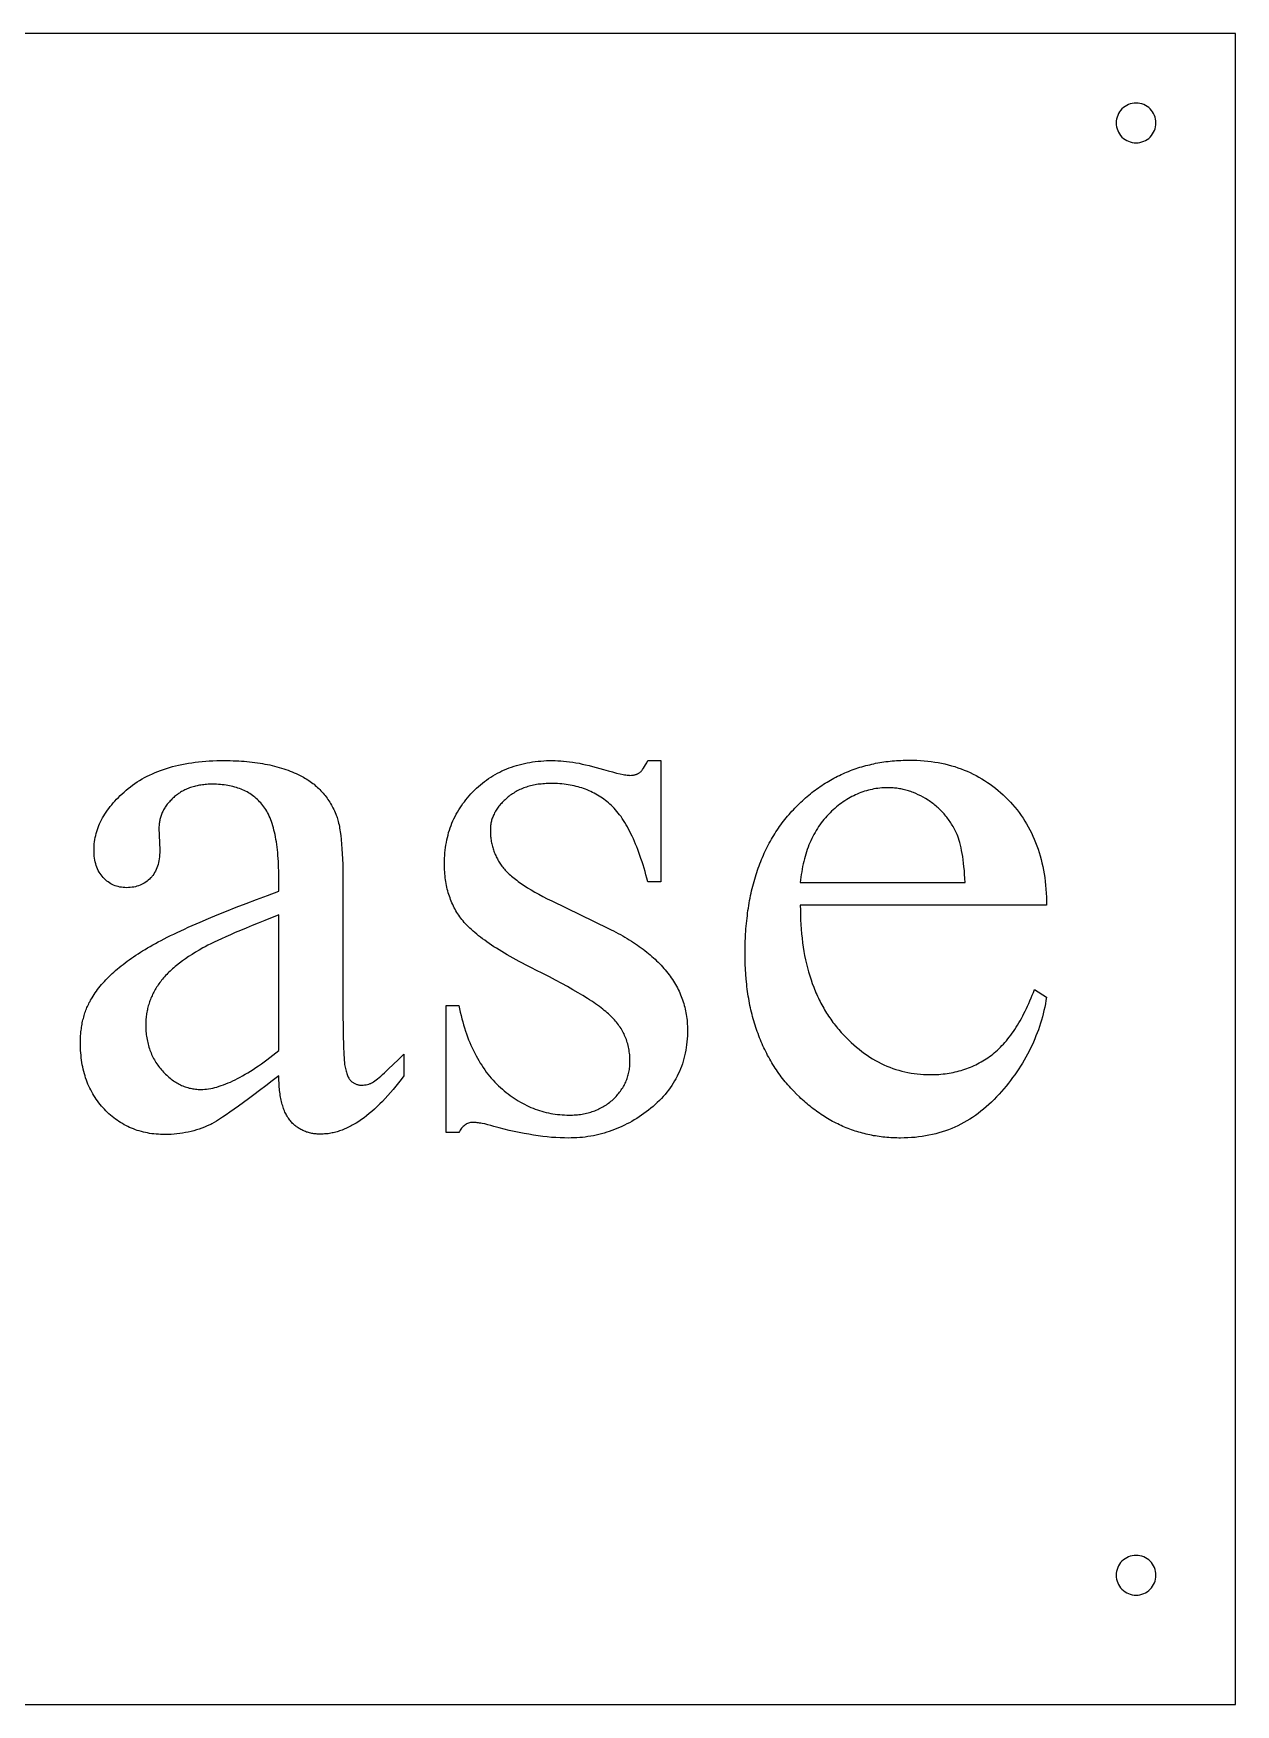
# Model space of a CAD drawing. Extents: x 0 to 152, y -19 to 71.
# Drawn here: x 80.9 to 96, y 0 to 21 of the extents above; entities that cross this region are included whole.
import ezdxf

# ---------------------------------------------------------------- set-up
doc = ezdxf.new("R2010")
doc.units = 0
doc.layers.get('0').update_dxf_attribs({"linetype": 'CONTINUOUS'})

msp = doc.modelspace()

# ---------------------------------------------------------------- linework, layer by layer
for points in [[(96, 21), (72.25, 21), (72.25, 0), (96, 0)], [(83.981, 7.901), (83.897, 7.836), (83.817, 7.775), (83.741, 7.717), (83.669, 7.663), (83.6, 7.612), (83.536, 7.565), (83.476, 7.521), (83.42, 7.481), (83.368, 7.444), (83.32, 7.411), (83.276, 7.381), (83.236, 7.355), (83.2, 7.332), (83.168, 7.313), (83.14, 7.297), (83.128, 7.291), (83.116, 7.285), (83.083, 7.271), (83.05, 7.257), (83.016, 7.244), (82.982, 7.232), (82.948, 7.221), (82.913, 7.211), (82.879, 7.202), (82.844, 7.194), (82.809, 7.187), (82.773, 7.18), (82.737, 7.175), (82.701, 7.171), (82.665, 7.167), (82.628, 7.165), (82.591, 7.164), (82.554, 7.163), (82.525, 7.163), (82.497, 7.164), (82.469, 7.166), (82.441, 7.168), (82.413, 7.171), (82.386, 7.174), (82.359, 7.178), (82.332, 7.183), (82.306, 7.188), (82.28, 7.194), (82.255, 7.201), (82.229, 7.208), (82.204, 7.216), (82.18, 7.224), (82.155, 7.233), (82.131, 7.243), (82.107, 7.253), (82.084, 7.264), (82.061, 7.275), (82.038, 7.287), (82.016, 7.3), (81.993, 7.313), (81.972, 7.327), (81.95, 7.342), (81.929, 7.357), (81.908, 7.373), (81.888, 7.389), (81.867, 7.406), (81.847, 7.424), (81.828, 7.442), (81.809, 7.461), (81.79, 7.481), (81.771, 7.501), (81.753, 7.521), (81.736, 7.542), (81.719, 7.563), (81.703, 7.585), (81.688, 7.607), (81.673, 7.629), (81.658, 7.652), (81.644, 7.675), (81.631, 7.699), (81.619, 7.723), (81.607, 7.747), (81.595, 7.772), (81.584, 7.797), (81.574, 7.822), (81.564, 7.848), (81.555, 7.875), (81.547, 7.901), (81.539, 7.928), (81.531, 7.956), (81.525, 7.984), (81.519, 8.012), (81.513, 8.041), (81.508, 8.07), (81.504, 8.099), (81.5, 8.129), (81.497, 8.159), (81.494, 8.19), (81.492, 8.221), (81.49, 8.252), (81.49, 8.284), (81.489, 8.316), (81.49, 8.357), (81.492, 8.397), (81.494, 8.436), (81.496, 8.455), (81.498, 8.474), (81.501, 8.493), (81.504, 8.512), (81.507, 8.531), (81.51, 8.549), (81.513, 8.568), (81.517, 8.586), (81.521, 8.604), (81.526, 8.621), (81.531, 8.639), (81.536, 8.657), (81.541, 8.674), (81.546, 8.691), (81.552, 8.708), (81.559, 8.725), (81.565, 8.741), (81.572, 8.758), (81.579, 8.774), (81.586, 8.79), (81.594, 8.806), (81.601, 8.822), (81.61, 8.837), (81.618, 8.853), (81.627, 8.868), (81.636, 8.883), (81.649, 8.904), (81.662, 8.924), (81.676, 8.945), (81.69, 8.965), (81.706, 8.986), (81.721, 9.006), (81.738, 9.026), (81.754, 9.047), (81.772, 9.067), (81.79, 9.087), (81.808, 9.107), (81.828, 9.127), (81.847, 9.146), (81.868, 9.166), (81.889, 9.186), (81.91, 9.205), (81.932, 9.225), (81.955, 9.244), (81.978, 9.264), (82.002, 9.283), (82.026, 9.302), (82.051, 9.321), (82.076, 9.34), (82.103, 9.359), (82.129, 9.378), (82.156, 9.397), (82.184, 9.416), (82.213, 9.434), (82.242, 9.453), (82.271, 9.471), (82.301, 9.49), (82.332, 9.508), (82.364, 9.527), (82.397, 9.545), (82.431, 9.564), (82.466, 9.583), (82.503, 9.603), (82.541, 9.623), (82.58, 9.643), (82.621, 9.663), (82.663, 9.683), (82.706, 9.704), (82.751, 9.725), (82.796, 9.746), (82.843, 9.767), (82.892, 9.789), (82.992, 9.833), (83.098, 9.878), (83.209, 9.924), (83.324, 9.971), (83.445, 10.019), (83.572, 10.068), (83.703, 10.118), (83.839, 10.169), (83.981, 10.222), (83.981, 10.397), (83.981, 10.439), (83.98, 10.479), (83.979, 10.519), (83.978, 10.558), (83.976, 10.596), (83.973, 10.634), (83.971, 10.67), (83.968, 10.706), (83.964, 10.741), (83.96, 10.775), (83.956, 10.808), (83.951, 10.84), (83.946, 10.872), (83.94, 10.903), (83.934, 10.933), (83.928, 10.962), (83.921, 10.99), (83.914, 11.017), (83.906, 11.044), (83.898, 11.07), (83.889, 11.095), (83.88, 11.119), (83.871, 11.143), (83.861, 11.165), (83.851, 11.187), (83.841, 11.208), (83.83, 11.228), (83.818, 11.247), (83.806, 11.265), (83.794, 11.283), (83.781, 11.3), (83.768, 11.316), (83.755, 11.331), (83.741, 11.346), (83.727, 11.36), (83.712, 11.374), (83.697, 11.388), (83.682, 11.401), (83.666, 11.413), (83.65, 11.425), (83.634, 11.436), (83.617, 11.447), (83.599, 11.458), (83.582, 11.468), (83.564, 11.477), (83.545, 11.486), (83.527, 11.495), (83.508, 11.503), (83.488, 11.51), (83.468, 11.517), (83.448, 11.524), (83.427, 11.53), (83.406, 11.536), (83.385, 11.541), (83.363, 11.545), (83.341, 11.549), (83.319, 11.553), (83.296, 11.556), (83.272, 11.559), (83.249, 11.561), (83.225, 11.563), (83.2, 11.564), (83.175, 11.565), (83.15, 11.565), (83.131, 11.565), (83.112, 11.564), (83.094, 11.564), (83.075, 11.562), (83.057, 11.561), (83.039, 11.559), (83.022, 11.557), (83.004, 11.555), (82.987, 11.552), (82.97, 11.549), (82.954, 11.545), (82.937, 11.542), (82.921, 11.538), (82.905, 11.533), (82.89, 11.529), (82.874, 11.524), (82.859, 11.518), (82.844, 11.512), (82.83, 11.506), (82.815, 11.5), (82.801, 11.494), (82.787, 11.487), (82.773, 11.479), (82.76, 11.472), (82.747, 11.464), (82.734, 11.455), (82.721, 11.447), (82.709, 11.438), (82.697, 11.429), (82.685, 11.419), (82.673, 11.409), (82.662, 11.399), (82.65, 11.389), (82.639, 11.378), (82.629, 11.367), (82.618, 11.357), (82.608, 11.346), (82.599, 11.335), (82.589, 11.324), (82.581, 11.313), (82.572, 11.302), (82.564, 11.29), (82.556, 11.279), (82.549, 11.267), (82.542, 11.256), (82.535, 11.244), (82.529, 11.232), (82.523, 11.221), (82.517, 11.209), (82.512, 11.197), (82.507, 11.184), (82.502, 11.172), (82.498, 11.16), (82.494, 11.147), (82.491, 11.135), (82.488, 11.122), (82.485, 11.11), (82.483, 11.097), (82.481, 11.084), (82.479, 11.071), (82.478, 11.058), (82.477, 11.045), (82.476, 11.031), (82.476, 11.018), (82.486, 10.735), (82.485, 10.707), (82.484, 10.68), (82.482, 10.654), (82.479, 10.629), (82.475, 10.604), (82.47, 10.58), (82.464, 10.558), (82.457, 10.535), (82.45, 10.514), (82.441, 10.494), (82.432, 10.474), (82.421, 10.455), (82.41, 10.437), (82.398, 10.42), (82.392, 10.411), (82.385, 10.403), (82.378, 10.395), (82.371, 10.388), (82.356, 10.373), (82.341, 10.359), (82.326, 10.346), (82.309, 10.334), (82.292, 10.323), (82.275, 10.313), (82.257, 10.304), (82.239, 10.296), (82.22, 10.289), (82.2, 10.283), (82.18, 10.277), (82.159, 10.273), (82.138, 10.27), (82.116, 10.267), (82.094, 10.266), (82.071, 10.265), (82.048, 10.266), (82.026, 10.267), (82.005, 10.27), (81.984, 10.273), (81.964, 10.278), (81.944, 10.283), (81.925, 10.29), (81.906, 10.297), (81.888, 10.306), (81.87, 10.315), (81.853, 10.326), (81.837, 10.337), (81.82, 10.349), (81.805, 10.363), (81.79, 10.377), (81.775, 10.393), (81.761, 10.409), (81.748, 10.426), (81.736, 10.443), (81.725, 10.462), (81.714, 10.481), (81.705, 10.501), (81.697, 10.521), (81.689, 10.543), (81.682, 10.565), (81.676, 10.588), (81.671, 10.611), (81.667, 10.635), (81.664, 10.66), (81.662, 10.686), (81.661, 10.712), (81.66, 10.739), (81.661, 10.766), (81.662, 10.792), (81.664, 10.818), (81.667, 10.843), (81.671, 10.869), (81.675, 10.895), (81.681, 10.92), (81.687, 10.945), (81.694, 10.97), (81.702, 10.995), (81.711, 11.02), (81.721, 11.045), (81.731, 11.069), (81.743, 11.094), (81.755, 11.118), (81.768, 11.142), (81.782, 11.167), (81.796, 11.19), (81.812, 11.214), (81.828, 11.238), (81.845, 11.261), (81.863, 11.285), (81.882, 11.308), (81.902, 11.331), (81.923, 11.354), (81.944, 11.377), (81.966, 11.4), (81.989, 11.422), (82.013, 11.445), (82.038, 11.467), (82.064, 11.489), (82.09, 11.511), (82.117, 11.533), (82.145, 11.554), (82.174, 11.574), (82.203, 11.594), (82.233, 11.613), (82.264, 11.631), (82.295, 11.648), (82.327, 11.665), (82.359, 11.681), (82.393, 11.697), (82.427, 11.712), (82.461, 11.726), (82.497, 11.739), (82.533, 11.752), (82.569, 11.764), (82.607, 11.775), (82.645, 11.786), (82.684, 11.796), (82.723, 11.805), (82.763, 11.814), (82.804, 11.822), (82.845, 11.829), (82.887, 11.835), (82.93, 11.841), (82.974, 11.846), (83.018, 11.851), (83.063, 11.854), (83.108, 11.858), (83.154, 11.86), (83.201, 11.862), (83.249, 11.863), (83.297, 11.863), (83.334, 11.863), (83.371, 11.862), (83.407, 11.861), (83.443, 11.86), (83.478, 11.858), (83.513, 11.856), (83.547, 11.853), (83.581, 11.851), (83.615, 11.847), (83.648, 11.844), (83.681, 11.839), (83.714, 11.835), (83.746, 11.83), (83.777, 11.825), (83.808, 11.819), (83.839, 11.813), (83.87, 11.807), (83.899, 11.8), (83.929, 11.792), (83.958, 11.785), (83.987, 11.777), (84.015, 11.768), (84.043, 11.76), (84.07, 11.75), (84.097, 11.741), (84.124, 11.731), (84.15, 11.72), (84.175, 11.71), (84.201, 11.699), (84.226, 11.687), (84.25, 11.675), (84.274, 11.663), (84.292, 11.653), (84.309, 11.643), (84.327, 11.633), (84.344, 11.622), (84.36, 11.611), (84.377, 11.6), (84.393, 11.588), (84.409, 11.576), (84.424, 11.564), (84.439, 11.551), (84.454, 11.538), (84.469, 11.525), (84.483, 11.511), (84.497, 11.498), (84.511, 11.483), (84.524, 11.469), (84.538, 11.454), (84.55, 11.438), (84.563, 11.423), (84.575, 11.407), (84.587, 11.39), (84.599, 11.374), (84.61, 11.357), (84.621, 11.339), (84.632, 11.322), (84.642, 11.304), (84.653, 11.285), (84.662, 11.267), (84.672, 11.248), (84.681, 11.229), (84.69, 11.209), (84.699, 11.189), (84.704, 11.175), (84.71, 11.161), (84.715, 11.146), (84.72, 11.129), (84.724, 11.112), (84.729, 11.095), (84.733, 11.076), (84.738, 11.056), (84.742, 11.036), (84.745, 11.015), (84.749, 10.992), (84.753, 10.969), (84.759, 10.921), (84.765, 10.869), (84.77, 10.813), (84.775, 10.755), (84.778, 10.692), (84.781, 10.626), (84.784, 10.557), (84.786, 10.485), (84.787, 10.409), (84.787, 10.329), (84.787, 8.81), (84.787, 8.657), (84.789, 8.521), (84.79, 8.399), (84.793, 8.294), (84.795, 8.246), (84.797, 8.203), (84.799, 8.164), (84.801, 8.129), (84.803, 8.097), (84.806, 8.069), (84.808, 8.045), (84.811, 8.025), (84.815, 8.008), (84.818, 7.991), (84.822, 7.975), (84.826, 7.959), (84.83, 7.945), (84.834, 7.931), (84.839, 7.918), (84.844, 7.905), (84.849, 7.893), (84.854, 7.883), (84.86, 7.872), (84.866, 7.863), (84.872, 7.854), (84.878, 7.846), (84.885, 7.839), (84.892, 7.832), (84.899, 7.827), (84.906, 7.821), (84.914, 7.816), (84.921, 7.811), (84.929, 7.807), (84.937, 7.803), (84.944, 7.799), (84.952, 7.796), (84.961, 7.793), (84.969, 7.79), (84.977, 7.788), (84.986, 7.787), (84.995, 7.785), (85.003, 7.784), (85.012, 7.784), (85.022, 7.784), (85.041, 7.784), (85.059, 7.786), (85.077, 7.788), (85.095, 7.792), (85.112, 7.797), (85.12, 7.8), (85.128, 7.803), (85.136, 7.806), (85.143, 7.81), (85.151, 7.814), (85.158, 7.818), (85.172, 7.827), (85.187, 7.837), (85.203, 7.85), (85.222, 7.864), (85.241, 7.88), (85.262, 7.898), (85.285, 7.917), (85.309, 7.939), (85.334, 7.962), (85.361, 7.987), (85.419, 8.042), (85.484, 8.105), (85.554, 8.174), (85.554, 7.901), (85.52, 7.856), (85.486, 7.812), (85.452, 7.77), (85.418, 7.729), (85.384, 7.69), (85.351, 7.652), (85.317, 7.615), (85.283, 7.58), (85.25, 7.547), (85.217, 7.514), (85.184, 7.484), (85.151, 7.454), (85.118, 7.426), (85.085, 7.4), (85.052, 7.375), (85.019, 7.351), (84.986, 7.329), (84.954, 7.308), (84.921, 7.289), (84.905, 7.28), (84.889, 7.271), (84.873, 7.263), (84.857, 7.255), (84.841, 7.247), (84.825, 7.24), (84.809, 7.233), (84.793, 7.226), (84.777, 7.22), (84.761, 7.214), (84.745, 7.208), (84.729, 7.203), (84.713, 7.198), (84.697, 7.194), (84.681, 7.19), (84.665, 7.186), (84.65, 7.183), (84.634, 7.179), (84.618, 7.177), (84.602, 7.174), (84.587, 7.173), (84.571, 7.171), (84.555, 7.17), (84.54, 7.169), (84.524, 7.168), (84.509, 7.168), (84.494, 7.168), (84.479, 7.169), (84.464, 7.169), (84.45, 7.171), (84.436, 7.172), (84.422, 7.174), (84.408, 7.176), (84.395, 7.178), (84.382, 7.181), (84.368, 7.184), (84.355, 7.188), (84.343, 7.191), (84.33, 7.195), (84.318, 7.2), (84.306, 7.205), (84.294, 7.21), (84.282, 7.215), (84.27, 7.221), (84.259, 7.227), (84.247, 7.233), (84.236, 7.24), (84.226, 7.247), (84.215, 7.254), (84.204, 7.261), (84.194, 7.269), (84.184, 7.278), (84.174, 7.286), (84.164, 7.295), (84.155, 7.304), (84.146, 7.314), (84.136, 7.324), (84.127, 7.334), (84.119, 7.345), (84.11, 7.356), (84.102, 7.367), (84.094, 7.379), (84.087, 7.392), (84.079, 7.405), (84.072, 7.418), (84.065, 7.432), (84.059, 7.446), (84.052, 7.461), (84.046, 7.476), (84.04, 7.492), (84.035, 7.508), (84.03, 7.524), (84.025, 7.541), (84.02, 7.559), (84.016, 7.577), (84.011, 7.595), (84.007, 7.614), (84.004, 7.633), (84, 7.653), (83.997, 7.673), (83.994, 7.694), (83.992, 7.715), (83.99, 7.737), (83.988, 7.759), (83.984, 7.804), (83.982, 7.852)], [(88.779, 11.863), (88.779, 10.339), (88.617, 10.339), (88.606, 10.383), (88.594, 10.427), (88.582, 10.469), (88.569, 10.511), (88.557, 10.552), (88.544, 10.592), (88.531, 10.631), (88.518, 10.669), (88.505, 10.706), (88.491, 10.743), (88.477, 10.778), (88.463, 10.813), (88.449, 10.847), (88.435, 10.879), (88.42, 10.911), (88.405, 10.942), (88.39, 10.972), (88.375, 11.001), (88.36, 11.03), (88.344, 11.057), (88.328, 11.084), (88.312, 11.109), (88.296, 11.134), (88.28, 11.158), (88.263, 11.181), (88.246, 11.203), (88.229, 11.224), (88.212, 11.244), (88.195, 11.263), (88.177, 11.282), (88.159, 11.299), (88.141, 11.316), (88.123, 11.332), (88.104, 11.347), (88.085, 11.362), (88.066, 11.377), (88.046, 11.39), (88.026, 11.404), (88.006, 11.417), (87.986, 11.429), (87.965, 11.441), (87.944, 11.452), (87.922, 11.463), (87.901, 11.474), (87.879, 11.484), (87.856, 11.493), (87.834, 11.502), (87.811, 11.51), (87.787, 11.518), (87.764, 11.525), (87.74, 11.532), (87.716, 11.538), (87.691, 11.544), (87.666, 11.55), (87.641, 11.554), (87.616, 11.559), (87.59, 11.562), (87.564, 11.566), (87.537, 11.569), (87.511, 11.571), (87.484, 11.573), (87.456, 11.574), (87.429, 11.575), (87.401, 11.575), (87.38, 11.575), (87.359, 11.574), (87.338, 11.573), (87.317, 11.572), (87.297, 11.57), (87.277, 11.568), (87.257, 11.566), (87.238, 11.564), (87.219, 11.561), (87.2, 11.557), (87.181, 11.553), (87.163, 11.549), (87.145, 11.545), (87.127, 11.54), (87.109, 11.535), (87.092, 11.53), (87.075, 11.524), (87.058, 11.518), (87.041, 11.511), (87.025, 11.504), (87.009, 11.497), (86.993, 11.489), (86.977, 11.481), (86.962, 11.473), (86.947, 11.464), (86.932, 11.455), (86.918, 11.446), (86.903, 11.436), (86.889, 11.426), (86.875, 11.416), (86.862, 11.405), (86.849, 11.394), (86.836, 11.383), (86.823, 11.371), (86.811, 11.36), (86.799, 11.348), (86.788, 11.337), (86.777, 11.325), (86.767, 11.313), (86.757, 11.301), (86.747, 11.289), (86.738, 11.277), (86.729, 11.265), (86.721, 11.253), (86.713, 11.241), (86.705, 11.228), (86.698, 11.216), (86.691, 11.204), (86.685, 11.191), (86.679, 11.178), (86.673, 11.166), (86.668, 11.153), (86.663, 11.14), (86.659, 11.127), (86.655, 11.114), (86.652, 11.101), (86.649, 11.088), (86.646, 11.075), (86.644, 11.061), (86.642, 11.048), (86.64, 11.034), (86.639, 11.021), (86.639, 11.007), (86.639, 10.993), (86.639, 10.976), (86.639, 10.96), (86.64, 10.943), (86.641, 10.926), (86.642, 10.91), (86.644, 10.894), (86.646, 10.877), (86.648, 10.862), (86.651, 10.846), (86.654, 10.83), (86.657, 10.815), (86.661, 10.799), (86.664, 10.784), (86.669, 10.769), (86.673, 10.754), (86.678, 10.739), (86.683, 10.725), (86.688, 10.71), (86.694, 10.696), (86.7, 10.682), (86.706, 10.668), (86.713, 10.654), (86.719, 10.641), (86.727, 10.627), (86.734, 10.614), (86.742, 10.6), (86.75, 10.587), (86.758, 10.575), (86.767, 10.562), (86.776, 10.549), (86.785, 10.537), (86.795, 10.524), (86.805, 10.512), (86.815, 10.499), (86.826, 10.487), (86.838, 10.474), (86.85, 10.461), (86.863, 10.448), (86.876, 10.436), (86.89, 10.423), (86.905, 10.41), (86.92, 10.397), (86.936, 10.384), (86.953, 10.371), (86.97, 10.358), (86.987, 10.344), (87.006, 10.331), (87.025, 10.318), (87.044, 10.305), (87.064, 10.291), (87.106, 10.265), (87.151, 10.237), (87.198, 10.21), (87.247, 10.183), (87.299, 10.155), (87.354, 10.127), (87.411, 10.099), (88.124, 9.753), (88.155, 9.737), (88.185, 9.722), (88.215, 9.706), (88.244, 9.691), (88.273, 9.675), (88.301, 9.659), (88.329, 9.643), (88.356, 9.627), (88.383, 9.61), (88.41, 9.594), (88.435, 9.577), (88.461, 9.56), (88.486, 9.543), (88.51, 9.526), (88.534, 9.509), (88.558, 9.491), (88.581, 9.474), (88.603, 9.456), (88.625, 9.438), (88.647, 9.42), (88.668, 9.402), (88.688, 9.384), (88.709, 9.365), (88.728, 9.346), (88.747, 9.328), (88.766, 9.309), (88.784, 9.29), (88.802, 9.27), (88.819, 9.251), (88.836, 9.231), (88.852, 9.212), (88.868, 9.192), (88.883, 9.172), (88.898, 9.152), (88.912, 9.131), (88.926, 9.111), (88.939, 9.09), (88.952, 9.07), (88.964, 9.049), (88.976, 9.028), (88.988, 9.006), (88.998, 8.985), (89.009, 8.964), (89.019, 8.942), (89.028, 8.92), (89.037, 8.898), (89.046, 8.876), (89.054, 8.854), (89.061, 8.831), (89.068, 8.809), (89.075, 8.786), (89.081, 8.763), (89.086, 8.74), (89.091, 8.717), (89.096, 8.694), (89.1, 8.67), (89.104, 8.647), (89.107, 8.623), (89.11, 8.599), (89.112, 8.575), (89.113, 8.551), (89.115, 8.527), (89.115, 8.502), (89.116, 8.477), (89.115, 8.439), (89.114, 8.402), (89.112, 8.365), (89.108, 8.328), (89.104, 8.292), (89.099, 8.257), (89.094, 8.222), (89.087, 8.187), (89.079, 8.153), (89.071, 8.119), (89.061, 8.086), (89.051, 8.053), (89.039, 8.02), (89.027, 7.988), (89.014, 7.957), (89, 7.926), (88.985, 7.895), (88.97, 7.865), (88.953, 7.836), (88.935, 7.807), (88.917, 7.778), (88.897, 7.75), (88.877, 7.722), (88.856, 7.695), (88.834, 7.668), (88.811, 7.641), (88.787, 7.616), (88.762, 7.59), (88.736, 7.565), (88.71, 7.541), (88.682, 7.517), (88.654, 7.493), (88.625, 7.47), (88.596, 7.448), (88.566, 7.426), (88.537, 7.405), (88.507, 7.385), (88.477, 7.366), (88.447, 7.347), (88.416, 7.329), (88.386, 7.312), (88.355, 7.296), (88.324, 7.28), (88.292, 7.265), (88.261, 7.251), (88.229, 7.237), (88.197, 7.225), (88.165, 7.213), (88.132, 7.201), (88.1, 7.191), (88.067, 7.181), (88.034, 7.172), (88.001, 7.163), (87.967, 7.156), (87.933, 7.149), (87.9, 7.143), (87.865, 7.137), (87.831, 7.132), (87.797, 7.128), (87.762, 7.125), (87.727, 7.122), (87.692, 7.121), (87.656, 7.12), (87.621, 7.119), (87.569, 7.12), (87.516, 7.121), (87.463, 7.124), (87.408, 7.128), (87.353, 7.133), (87.296, 7.14), (87.239, 7.147), (87.181, 7.156), (87.122, 7.166), (87.062, 7.176), (87.001, 7.188), (86.939, 7.202), (86.876, 7.216), (86.813, 7.231), (86.748, 7.248), (86.683, 7.266), (86.643, 7.277), (86.606, 7.287), (86.57, 7.296), (86.536, 7.302), (86.52, 7.305), (86.504, 7.308), (86.489, 7.31), (86.474, 7.312), (86.459, 7.313), (86.445, 7.314), (86.432, 7.314), (86.419, 7.315), (86.405, 7.314), (86.391, 7.313), (86.378, 7.31), (86.366, 7.307), (86.353, 7.302), (86.341, 7.297), (86.33, 7.29), (86.319, 7.283), (86.308, 7.274), (86.297, 7.265), (86.287, 7.255), (86.278, 7.243), (86.268, 7.231), (86.26, 7.217), (86.251, 7.203), (86.243, 7.188), (86.082, 7.188), (86.082, 8.785), (86.243, 8.785), (86.252, 8.743), (86.261, 8.701), (86.271, 8.66), (86.281, 8.619), (86.292, 8.58), (86.303, 8.541), (86.315, 8.502), (86.327, 8.464), (86.34, 8.427), (86.353, 8.391), (86.366, 8.355), (86.381, 8.32), (86.395, 8.285), (86.41, 8.251), (86.426, 8.218), (86.442, 8.185), (86.459, 8.154), (86.476, 8.122), (86.493, 8.092), (86.511, 8.062), (86.53, 8.033), (86.549, 8.004), (86.568, 7.976), (86.588, 7.949), (86.609, 7.922), (86.63, 7.896), (86.651, 7.871), (86.673, 7.846), (86.695, 7.822), (86.718, 7.799), (86.742, 7.776), (86.766, 7.754), (86.79, 7.733), (86.814, 7.712), (86.839, 7.692), (86.864, 7.673), (86.889, 7.654), (86.914, 7.636), (86.939, 7.619), (86.964, 7.603), (86.99, 7.587), (87.016, 7.571), (87.042, 7.557), (87.068, 7.543), (87.095, 7.53), (87.121, 7.517), (87.148, 7.505), (87.175, 7.494), (87.202, 7.484), (87.229, 7.474), (87.257, 7.465), (87.284, 7.456), (87.312, 7.448), (87.34, 7.441), (87.368, 7.435), (87.397, 7.429), (87.425, 7.424), (87.454, 7.42), (87.483, 7.416), (87.512, 7.413), (87.541, 7.41), (87.571, 7.409), (87.601, 7.408), (87.63, 7.407), (87.651, 7.408), (87.672, 7.408), (87.693, 7.409), (87.713, 7.411), (87.733, 7.412), (87.752, 7.414), (87.772, 7.417), (87.791, 7.42), (87.81, 7.423), (87.829, 7.427), (87.847, 7.431), (87.866, 7.435), (87.884, 7.44), (87.902, 7.445), (87.919, 7.451), (87.936, 7.457), (87.953, 7.463), (87.97, 7.47), (87.987, 7.477), (88.003, 7.485), (88.019, 7.493), (88.035, 7.501), (88.051, 7.51), (88.066, 7.519), (88.081, 7.528), (88.096, 7.538), (88.111, 7.548), (88.125, 7.559), (88.139, 7.57), (88.153, 7.581), (88.167, 7.593), (88.18, 7.605), (88.193, 7.618), (88.206, 7.63), (88.218, 7.643), (88.23, 7.656), (88.241, 7.669), (88.252, 7.682), (88.263, 7.696), (88.273, 7.709), (88.283, 7.723), (88.292, 7.737), (88.301, 7.751), (88.31, 7.765), (88.318, 7.779), (88.325, 7.794), (88.333, 7.809), (88.339, 7.823), (88.346, 7.838), (88.352, 7.853), (88.357, 7.869), (88.363, 7.884), (88.367, 7.9), (88.372, 7.915), (88.376, 7.931), (88.379, 7.947), (88.382, 7.964), (88.385, 7.98), (88.387, 7.997), (88.389, 8.013), (88.391, 8.03), (88.392, 8.047), (88.392, 8.064), (88.393, 8.082), (88.392, 8.103), (88.392, 8.123), (88.39, 8.144), (88.389, 8.164), (88.387, 8.184), (88.384, 8.204), (88.381, 8.224), (88.378, 8.243), (88.374, 8.263), (88.369, 8.282), (88.365, 8.301), (88.359, 8.319), (88.353, 8.338), (88.347, 8.356), (88.34, 8.374), (88.333, 8.392), (88.326, 8.409), (88.318, 8.427), (88.309, 8.444), (88.3, 8.461), (88.291, 8.478), (88.281, 8.494), (88.27, 8.511), (88.259, 8.527), (88.248, 8.543), (88.236, 8.558), (88.224, 8.574), (88.211, 8.589), (88.198, 8.604), (88.184, 8.619), (88.17, 8.634), (88.156, 8.648), (88.14, 8.663), (88.124, 8.678), (88.107, 8.692), (88.089, 8.708), (88.07, 8.723), (88.05, 8.739), (88.029, 8.755), (88.008, 8.771), (87.985, 8.787), (87.961, 8.804), (87.937, 8.821), (87.912, 8.838), (87.885, 8.855), (87.858, 8.873), (87.801, 8.909), (87.74, 8.945), (87.675, 8.983), (87.607, 9.022), (87.535, 9.062), (87.459, 9.102), (87.38, 9.144), (87.297, 9.186), (87.21, 9.23), (87.166, 9.252), (87.124, 9.273), (87.082, 9.295), (87.041, 9.317), (87.001, 9.338), (86.962, 9.359), (86.924, 9.38), (86.887, 9.401), (86.85, 9.422), (86.815, 9.443), (86.781, 9.464), (86.748, 9.484), (86.715, 9.504), (86.684, 9.524), (86.653, 9.544), (86.624, 9.564), (86.595, 9.584), (86.568, 9.604), (86.541, 9.623), (86.516, 9.643), (86.491, 9.662), (86.467, 9.681), (86.444, 9.7), (86.422, 9.719), (86.402, 9.738), (86.382, 9.756), (86.363, 9.775), (86.345, 9.793), (86.327, 9.811), (86.311, 9.829), (86.296, 9.847), (86.282, 9.865), (86.268, 9.882), (86.255, 9.9), (86.243, 9.918), (86.23, 9.937), (86.219, 9.955), (86.207, 9.974), (86.196, 9.994), (86.186, 10.013), (86.176, 10.033), (86.166, 10.053), (86.157, 10.074), (86.148, 10.094), (86.14, 10.115), (86.132, 10.137), (86.124, 10.158), (86.117, 10.18), (86.11, 10.202), (86.104, 10.225), (86.098, 10.247), (86.093, 10.27), (86.088, 10.293), (86.084, 10.317), (86.08, 10.341), (86.076, 10.365), (86.073, 10.389), (86.07, 10.414), (86.067, 10.439), (86.066, 10.464), (86.064, 10.49), (86.063, 10.516), (86.062, 10.542), (86.062, 10.568), (86.063, 10.603), (86.064, 10.637), (86.065, 10.67), (86.068, 10.704), (86.071, 10.737), (86.075, 10.769), (86.08, 10.801), (86.086, 10.833), (86.092, 10.865), (86.099, 10.896), (86.107, 10.927), (86.115, 10.957), (86.125, 10.987), (86.135, 11.017), (86.145, 11.046), (86.157, 11.075), (86.169, 11.104), (86.182, 11.132), (86.196, 11.16), (86.21, 11.188), (86.225, 11.215), (86.241, 11.242), (86.258, 11.269), (86.275, 11.295), (86.293, 11.321), (86.312, 11.346), (86.332, 11.371), (86.352, 11.396), (86.373, 11.421), (86.395, 11.445), (86.417, 11.468), (86.441, 11.492), (86.465, 11.515), (86.489, 11.537), (86.514, 11.558), (86.539, 11.579), (86.565, 11.599), (86.591, 11.618), (86.617, 11.636), (86.644, 11.654), (86.671, 11.671), (86.699, 11.688), (86.727, 11.703), (86.756, 11.718), (86.785, 11.732), (86.815, 11.746), (86.845, 11.758), (86.875, 11.77), (86.906, 11.781), (86.937, 11.792), (86.969, 11.802), (87.001, 11.811), (87.033, 11.819), (87.066, 11.827), (87.1, 11.834), (87.134, 11.84), (87.168, 11.845), (87.203, 11.85), (87.238, 11.854), (87.274, 11.857), (87.31, 11.86), (87.346, 11.862), (87.383, 11.863), (87.42, 11.863), (87.454, 11.863), (87.488, 11.861), (87.523, 11.859), (87.559, 11.856), (87.596, 11.852), (87.634, 11.847), (87.673, 11.842), (87.712, 11.835), (87.753, 11.828), (87.794, 11.819), (87.836, 11.81), (87.879, 11.8), (87.923, 11.789), (87.968, 11.777), (88.014, 11.764), (88.06, 11.751), (88.12, 11.734), (88.175, 11.719), (88.224, 11.706), (88.268, 11.696), (88.307, 11.688), (88.324, 11.685), (88.341, 11.682), (88.356, 11.68), (88.369, 11.679), (88.382, 11.678), (88.393, 11.677), (88.412, 11.678), (88.429, 11.68), (88.438, 11.681), (88.446, 11.682), (88.454, 11.684), (88.462, 11.686), (88.47, 11.688), (88.477, 11.691), (88.484, 11.694), (88.491, 11.697), (88.497, 11.7), (88.503, 11.704), (88.509, 11.707), (88.515, 11.712), (88.52, 11.716), (88.526, 11.721), (88.532, 11.727), (88.538, 11.734), (88.544, 11.741), (88.55, 11.749), (88.562, 11.767), (88.575, 11.787), (88.589, 11.81), (88.603, 11.835), (88.617, 11.863)], [(90.532, 10.046), (90.533, 9.984), (90.534, 9.923), (90.536, 9.863), (90.539, 9.803), (90.543, 9.745), (90.548, 9.687), (90.554, 9.63), (90.561, 9.574), (90.569, 9.519), (90.578, 9.465), (90.587, 9.411), (90.598, 9.359), (90.61, 9.307), (90.623, 9.256), (90.636, 9.206), (90.651, 9.156), (90.667, 9.108), (90.683, 9.06), (90.701, 9.014), (90.71, 8.991), (90.719, 8.968), (90.729, 8.945), (90.739, 8.923), (90.749, 8.9), (90.759, 8.878), (90.77, 8.857), (90.78, 8.835), (90.791, 8.814), (90.803, 8.792), (90.814, 8.772), (90.826, 8.751), (90.838, 8.73), (90.85, 8.71), (90.863, 8.69), (90.875, 8.67), (90.888, 8.65), (90.902, 8.631), (90.915, 8.611), (90.929, 8.592), (90.943, 8.573), (90.957, 8.555), (90.971, 8.536), (90.986, 8.518), (91.001, 8.5), (91.016, 8.482), (91.047, 8.447), (91.078, 8.414), (91.109, 8.381), (91.141, 8.349), (91.173, 8.319), (91.205, 8.29), (91.238, 8.261), (91.271, 8.234), (91.304, 8.208), (91.338, 8.183), (91.372, 8.16), (91.407, 8.137), (91.441, 8.115), (91.476, 8.095), (91.512, 8.075), (91.547, 8.057), (91.583, 8.04), (91.62, 8.024), (91.657, 8.009), (91.694, 7.995), (91.731, 7.982), (91.769, 7.971), (91.807, 7.96), (91.845, 7.951), (91.884, 7.943), (91.923, 7.935), (91.962, 7.929), (92.002, 7.924), (92.042, 7.921), (92.082, 7.918), (92.123, 7.916), (92.164, 7.916), (92.192, 7.916), (92.219, 7.916), (92.246, 7.918), (92.272, 7.919), (92.299, 7.921), (92.325, 7.924), (92.351, 7.927), (92.377, 7.931), (92.402, 7.935), (92.428, 7.939), (92.453, 7.944), (92.478, 7.95), (92.503, 7.955), (92.527, 7.962), (92.551, 7.969), (92.575, 7.976), (92.599, 7.984), (92.623, 7.992), (92.646, 8.001), (92.669, 8.01), (92.692, 8.02), (92.715, 8.03), (92.737, 8.04), (92.759, 8.052), (92.781, 8.063), (92.803, 8.075), (92.824, 8.088), (92.846, 8.101), (92.867, 8.114), (92.888, 8.128), (92.908, 8.142), (92.929, 8.157), (92.949, 8.173), (92.969, 8.189), (92.989, 8.206), (93.008, 8.223), (93.028, 8.241), (93.047, 8.26), (93.066, 8.28), (93.085, 8.3), (93.103, 8.321), (93.122, 8.342), (93.14, 8.364), (93.158, 8.387), (93.175, 8.411), (93.193, 8.435), (93.21, 8.46), (93.227, 8.485), (93.244, 8.512), (93.261, 8.538), (93.278, 8.566), (93.294, 8.594), (93.31, 8.623), (93.326, 8.653), (93.342, 8.683), (93.357, 8.714), (93.372, 8.745), (93.387, 8.778), (93.402, 8.811), (93.417, 8.844), (93.431, 8.879), (93.446, 8.914), (93.46, 8.949), (93.474, 8.985), (93.625, 8.888), (93.618, 8.846), (93.611, 8.805), (93.602, 8.763), (93.593, 8.722), (93.583, 8.682), (93.573, 8.641), (93.561, 8.601), (93.549, 8.561), (93.536, 8.521), (93.523, 8.481), (93.508, 8.442), (93.493, 8.403), (93.477, 8.364), (93.46, 8.325), (93.443, 8.287), (93.425, 8.248), (93.406, 8.21), (93.386, 8.173), (93.365, 8.135), (93.344, 8.098), (93.322, 8.061), (93.299, 8.024), (93.276, 7.987), (93.251, 7.951), (93.226, 7.915), (93.2, 7.879), (93.174, 7.843), (93.146, 7.808), (93.118, 7.773), (93.089, 7.738), (93.059, 7.703), (93.029, 7.669), (92.998, 7.635), (92.966, 7.602), (92.934, 7.571), (92.902, 7.54), (92.869, 7.51), (92.835, 7.482), (92.801, 7.455), (92.767, 7.428), (92.732, 7.403), (92.696, 7.379), (92.66, 7.356), (92.624, 7.334), (92.587, 7.313), (92.55, 7.293), (92.512, 7.274), (92.473, 7.257), (92.434, 7.24), (92.395, 7.224), (92.355, 7.21), (92.315, 7.196), (92.274, 7.184), (92.233, 7.173), (92.191, 7.163), (92.149, 7.154), (92.106, 7.145), (92.063, 7.139), (92.019, 7.133), (91.975, 7.128), (91.93, 7.124), (91.885, 7.121), (91.839, 7.12), (91.793, 7.119), (91.768, 7.119), (91.743, 7.12), (91.718, 7.121), (91.693, 7.122), (91.668, 7.123), (91.644, 7.125), (91.619, 7.127), (91.595, 7.129), (91.571, 7.132), (91.547, 7.135), (91.523, 7.138), (91.499, 7.141), (91.475, 7.145), (91.451, 7.149), (91.428, 7.154), (91.404, 7.158), (91.381, 7.163), (91.358, 7.169), (91.335, 7.175), (91.312, 7.18), (91.289, 7.187), (91.266, 7.193), (91.243, 7.2), (91.221, 7.207), (91.199, 7.215), (91.176, 7.223), (91.154, 7.231), (91.132, 7.239), (91.11, 7.248), (91.088, 7.257), (91.066, 7.266), (91.045, 7.276), (91.023, 7.286), (91.002, 7.296), (90.981, 7.307), (90.959, 7.318), (90.938, 7.329), (90.917, 7.341), (90.897, 7.352), (90.876, 7.364), (90.855, 7.377), (90.835, 7.39), (90.814, 7.403), (90.794, 7.416), (90.774, 7.43), (90.754, 7.444), (90.734, 7.458), (90.714, 7.472), (90.695, 7.487), (90.675, 7.502), (90.656, 7.518), (90.636, 7.534), (90.617, 7.55), (90.598, 7.566), (90.579, 7.583), (90.56, 7.6), (90.541, 7.617), (90.522, 7.635), (90.485, 7.671), (90.449, 7.708), (90.413, 7.747), (90.395, 7.767), (90.377, 7.787), (90.36, 7.807), (90.343, 7.827), (90.327, 7.848), (90.31, 7.868), (90.294, 7.889), (90.278, 7.911), (90.263, 7.932), (90.247, 7.954), (90.232, 7.976), (90.218, 7.998), (90.203, 8.02), (90.189, 8.042), (90.175, 8.065), (90.162, 8.088), (90.148, 8.111), (90.135, 8.134), (90.122, 8.158), (90.11, 8.182), (90.098, 8.206), (90.086, 8.23), (90.074, 8.254), (90.063, 8.279), (90.052, 8.303), (90.041, 8.328), (90.031, 8.354), (90.02, 8.379), (90.01, 8.405), (90.001, 8.431), (89.991, 8.457), (89.982, 8.483), (89.973, 8.509), (89.965, 8.536), (89.957, 8.563), (89.949, 8.59), (89.941, 8.617), (89.933, 8.645), (89.926, 8.673), (89.919, 8.701), (89.913, 8.729), (89.907, 8.757), (89.9, 8.786), (89.895, 8.815), (89.889, 8.844), (89.884, 8.873), (89.879, 8.902), (89.875, 8.932), (89.87, 8.962), (89.866, 8.992), (89.862, 9.022), (89.859, 9.053), (89.853, 9.114), (89.848, 9.177), (89.844, 9.24), (89.841, 9.304), (89.839, 9.369), (89.839, 9.435), (89.839, 9.506), (89.841, 9.576), (89.844, 9.646), (89.846, 9.68), (89.848, 9.714), (89.85, 9.748), (89.853, 9.781), (89.856, 9.815), (89.859, 9.848), (89.863, 9.881), (89.867, 9.913), (89.871, 9.945), (89.875, 9.977), (89.88, 10.009), (89.885, 10.041), (89.891, 10.072), (89.896, 10.103), (89.902, 10.134), (89.908, 10.165), (89.915, 10.195), (89.921, 10.225), (89.929, 10.255), (89.936, 10.284), (89.943, 10.314), (89.951, 10.343), (89.96, 10.372), (89.968, 10.4), (89.977, 10.429), (89.986, 10.457), (89.995, 10.484), (90.005, 10.512), (90.015, 10.539), (90.025, 10.567), (90.035, 10.593), (90.046, 10.62), (90.057, 10.646), (90.069, 10.673), (90.08, 10.698), (90.092, 10.724), (90.104, 10.749), (90.117, 10.775), (90.13, 10.799), (90.143, 10.824), (90.156, 10.849), (90.17, 10.873), (90.184, 10.897), (90.198, 10.92), (90.213, 10.944), (90.227, 10.967), (90.242, 10.99), (90.258, 11.012), (90.273, 11.035), (90.289, 11.057), (90.306, 11.079), (90.322, 11.101), (90.339, 11.122), (90.356, 11.143), (90.373, 11.164), (90.391, 11.185), (90.409, 11.205), (90.427, 11.226), (90.446, 11.245), (90.464, 11.265), (90.483, 11.284), (90.502, 11.303), (90.521, 11.322), (90.54, 11.34), (90.56, 11.358), (90.579, 11.376), (90.599, 11.393), (90.619, 11.411), (90.639, 11.427), (90.659, 11.444), (90.679, 11.46), (90.699, 11.476), (90.72, 11.491), (90.741, 11.507), (90.761, 11.521), (90.782, 11.536), (90.803, 11.55), (90.825, 11.564), (90.846, 11.578), (90.868, 11.591), (90.889, 11.604), (90.911, 11.617), (90.933, 11.629), (90.955, 11.641), (90.978, 11.653), (91, 11.665), (91.023, 11.676), (91.045, 11.687), (91.068, 11.697), (91.091, 11.707), (91.114, 11.717), (91.138, 11.727), (91.161, 11.736), (91.185, 11.745), (91.209, 11.754), (91.232, 11.762), (91.256, 11.77), (91.281, 11.778), (91.305, 11.785), (91.329, 11.792), (91.354, 11.799), (91.379, 11.805), (91.404, 11.811), (91.429, 11.817), (91.454, 11.823), (91.479, 11.828), (91.505, 11.833), (91.531, 11.837), (91.556, 11.841), (91.582, 11.845), (91.608, 11.849), (91.635, 11.852), (91.661, 11.855), (91.688, 11.858), (91.714, 11.86), (91.741, 11.862), (91.768, 11.864), (91.795, 11.865), (91.823, 11.867), (91.85, 11.867), (91.878, 11.868), (91.905, 11.868), (91.952, 11.867), (91.998, 11.866), (92.044, 11.864), (92.089, 11.86), (92.134, 11.856), (92.178, 11.851), (92.222, 11.844), (92.265, 11.837), (92.307, 11.829), (92.349, 11.82), (92.391, 11.809), (92.432, 11.798), (92.472, 11.786), (92.512, 11.773), (92.552, 11.759), (92.59, 11.744), (92.629, 11.728), (92.667, 11.711), (92.704, 11.693), (92.741, 11.674), (92.777, 11.654), (92.813, 11.634), (92.848, 11.612), (92.883, 11.589), (92.917, 11.565), (92.951, 11.541), (92.984, 11.515), (93.016, 11.488), (93.048, 11.461), (93.08, 11.432), (93.111, 11.403), (93.141, 11.372), (93.171, 11.341), (93.2, 11.309), (93.228, 11.276), (93.255, 11.243), (93.281, 11.209), (93.306, 11.174), (93.33, 11.139), (93.353, 11.103), (93.375, 11.067), (93.396, 11.029), (93.417, 10.992), (93.436, 10.953), (93.454, 10.914), (93.472, 10.874), (93.488, 10.834), (93.504, 10.793), (93.519, 10.751), (93.532, 10.708), (93.545, 10.665), (93.557, 10.621), (93.568, 10.577), (93.578, 10.532), (93.587, 10.486), (93.595, 10.44), (93.602, 10.393), (93.608, 10.345), (93.613, 10.297), (93.617, 10.248), (93.621, 10.198), (93.623, 10.148), (93.625, 10.097), (93.625, 10.046)], [(90.532, 10.329), (92.604, 10.329), (92.601, 10.382), (92.597, 10.433), (92.593, 10.481), (92.588, 10.528), (92.583, 10.573), (92.578, 10.616), (92.572, 10.657), (92.566, 10.695), (92.559, 10.732), (92.552, 10.767), (92.545, 10.8), (92.537, 10.831), (92.529, 10.86), (92.52, 10.887), (92.511, 10.912), (92.501, 10.935), (92.494, 10.952), (92.486, 10.969), (92.477, 10.985), (92.469, 11.001), (92.46, 11.017), (92.451, 11.033), (92.442, 11.049), (92.433, 11.064), (92.423, 11.079), (92.413, 11.094), (92.403, 11.109), (92.393, 11.124), (92.382, 11.138), (92.372, 11.152), (92.361, 11.166), (92.349, 11.179), (92.338, 11.192), (92.326, 11.206), (92.314, 11.218), (92.302, 11.231), (92.289, 11.243), (92.277, 11.256), (92.264, 11.268), (92.251, 11.279), (92.237, 11.291), (92.224, 11.302), (92.21, 11.313), (92.196, 11.324), (92.182, 11.334), (92.167, 11.345), (92.152, 11.355), (92.137, 11.365), (92.107, 11.384), (92.077, 11.401), (92.046, 11.418), (92.015, 11.433), (91.984, 11.447), (91.953, 11.46), (91.937, 11.466), (91.922, 11.472), (91.906, 11.477), (91.89, 11.482), (91.874, 11.487), (91.858, 11.491), (91.842, 11.495), (91.826, 11.499), (91.81, 11.503), (91.794, 11.506), (91.778, 11.509), (91.762, 11.511), (91.746, 11.514), (91.73, 11.516), (91.714, 11.517), (91.697, 11.519), (91.681, 11.52), (91.665, 11.52), (91.648, 11.521), (91.632, 11.521), (91.606, 11.521), (91.581, 11.52), (91.556, 11.518), (91.532, 11.516), (91.507, 11.513), (91.483, 11.51), (91.458, 11.506), (91.434, 11.501), (91.41, 11.496), (91.387, 11.49), (91.363, 11.484), (91.34, 11.477), (91.316, 11.469), (91.293, 11.461), (91.27, 11.452), (91.248, 11.442), (91.225, 11.432), (91.203, 11.421), (91.18, 11.41), (91.158, 11.398), (91.136, 11.385), (91.115, 11.372), (91.093, 11.358), (91.072, 11.344), (91.05, 11.329), (91.029, 11.313), (91.008, 11.297), (90.988, 11.28), (90.967, 11.262), (90.947, 11.244), (90.926, 11.225), (90.906, 11.206), (90.886, 11.186), (90.867, 11.166), (90.849, 11.145), (90.83, 11.123), (90.813, 11.101), (90.796, 11.079), (90.779, 11.056), (90.763, 11.033), (90.747, 11.009), (90.732, 10.985), (90.718, 10.96), (90.704, 10.935), (90.69, 10.909), (90.677, 10.883), (90.665, 10.856), (90.653, 10.829), (90.641, 10.802), (90.63, 10.773), (90.62, 10.745), (90.61, 10.716), (90.601, 10.686), (90.592, 10.656), (90.584, 10.626), (90.576, 10.595), (90.569, 10.563), (90.562, 10.531), (90.556, 10.499), (90.55, 10.466), (90.545, 10.432), (90.54, 10.398), (90.536, 10.364)], [(83.981, 8.218), (83.981, 9.924), (83.805, 9.853), (83.723, 9.82), (83.645, 9.788), (83.571, 9.757), (83.501, 9.728), (83.435, 9.7), (83.374, 9.673), (83.316, 9.648), (83.263, 9.624), (83.214, 9.601), (83.168, 9.58), (83.127, 9.56), (83.09, 9.541), (83.057, 9.524), (83.028, 9.508), (82.981, 9.481), (82.935, 9.454), (82.891, 9.427), (82.849, 9.4), (82.808, 9.372), (82.77, 9.344), (82.733, 9.316), (82.697, 9.288), (82.68, 9.274), (82.664, 9.26), (82.647, 9.246), (82.632, 9.232), (82.616, 9.218), (82.601, 9.203), (82.587, 9.189), (82.573, 9.175), (82.559, 9.16), (82.546, 9.146), (82.533, 9.132), (82.521, 9.117), (82.509, 9.103), (82.498, 9.088), (82.487, 9.073), (82.476, 9.059), (82.466, 9.044), (82.456, 9.029), (82.446, 9.014), (82.437, 8.999), (82.428, 8.984), (82.42, 8.969), (82.411, 8.954), (82.403, 8.939), (82.396, 8.923), (82.389, 8.908), (82.382, 8.892), (82.375, 8.877), (82.369, 8.861), (82.363, 8.845), (82.357, 8.829), (82.352, 8.813), (82.347, 8.797), (82.342, 8.781), (82.337, 8.765), (82.333, 8.748), (82.33, 8.732), (82.326, 8.716), (82.323, 8.699), (82.32, 8.682), (82.318, 8.666), (82.316, 8.649), (82.314, 8.632), (82.313, 8.615), (82.311, 8.598), (82.311, 8.58), (82.31, 8.563), (82.31, 8.546), (82.31, 8.524), (82.311, 8.502), (82.312, 8.481), (82.313, 8.46), (82.315, 8.439), (82.317, 8.418), (82.32, 8.398), (82.323, 8.377), (82.327, 8.357), (82.331, 8.338), (82.335, 8.318), (82.34, 8.299), (82.345, 8.28), (82.35, 8.261), (82.356, 8.242), (82.363, 8.224), (82.369, 8.206), (82.376, 8.188), (82.384, 8.17), (82.392, 8.153), (82.4, 8.136), (82.409, 8.119), (82.419, 8.102), (82.428, 8.085), (82.438, 8.069), (82.449, 8.053), (82.46, 8.037), (82.471, 8.022), (82.483, 8.007), (82.495, 7.991), (82.507, 7.977), (82.52, 7.962), (82.533, 7.948), (82.547, 7.934), (82.56, 7.92), (82.574, 7.908), (82.587, 7.895), (82.601, 7.883), (82.615, 7.872), (82.629, 7.86), (82.643, 7.85), (82.658, 7.84), (82.672, 7.83), (82.687, 7.821), (82.701, 7.812), (82.716, 7.803), (82.731, 7.795), (82.746, 7.788), (82.761, 7.781), (82.777, 7.774), (82.792, 7.768), (82.807, 7.763), (82.823, 7.757), (82.839, 7.753), (82.855, 7.748), (82.871, 7.744), (82.887, 7.741), (82.903, 7.738), (82.92, 7.736), (82.936, 7.734), (82.953, 7.732), (82.97, 7.731), (82.987, 7.73), (83.004, 7.73), (83.027, 7.73), (83.051, 7.732), (83.075, 7.734), (83.1, 7.738), (83.126, 7.742), (83.151, 7.747), (83.177, 7.753), (83.204, 7.76), (83.231, 7.769), (83.259, 7.778), (83.287, 7.788), (83.315, 7.799), (83.344, 7.811), (83.374, 7.823), (83.403, 7.837), (83.434, 7.852), (83.464, 7.868), (83.496, 7.884), (83.527, 7.902), (83.559, 7.921), (83.592, 7.94), (83.625, 7.961), (83.659, 7.982), (83.693, 8.005), (83.727, 8.028), (83.762, 8.052), (83.797, 8.078), (83.833, 8.104), (83.869, 8.131), (83.906, 8.159), (83.943, 8.188)]]:
    msp.add_lwpolyline(points, close=True)
for points in [[(94.75, 19.625, 0.414214), (95, 19.875, 0.414214), (94.75, 20.125, 0.414214), (94.5, 19.875, 0.414214)], [(94.75, 1.375, 0.414214), (95, 1.625, 0.414214), (94.75, 1.875, 0.414214), (94.5, 1.625, 0.414214)]]:
    msp.add_lwpolyline(points, format="xyb", close=True)

doc.saveas('drawing.dxf')
